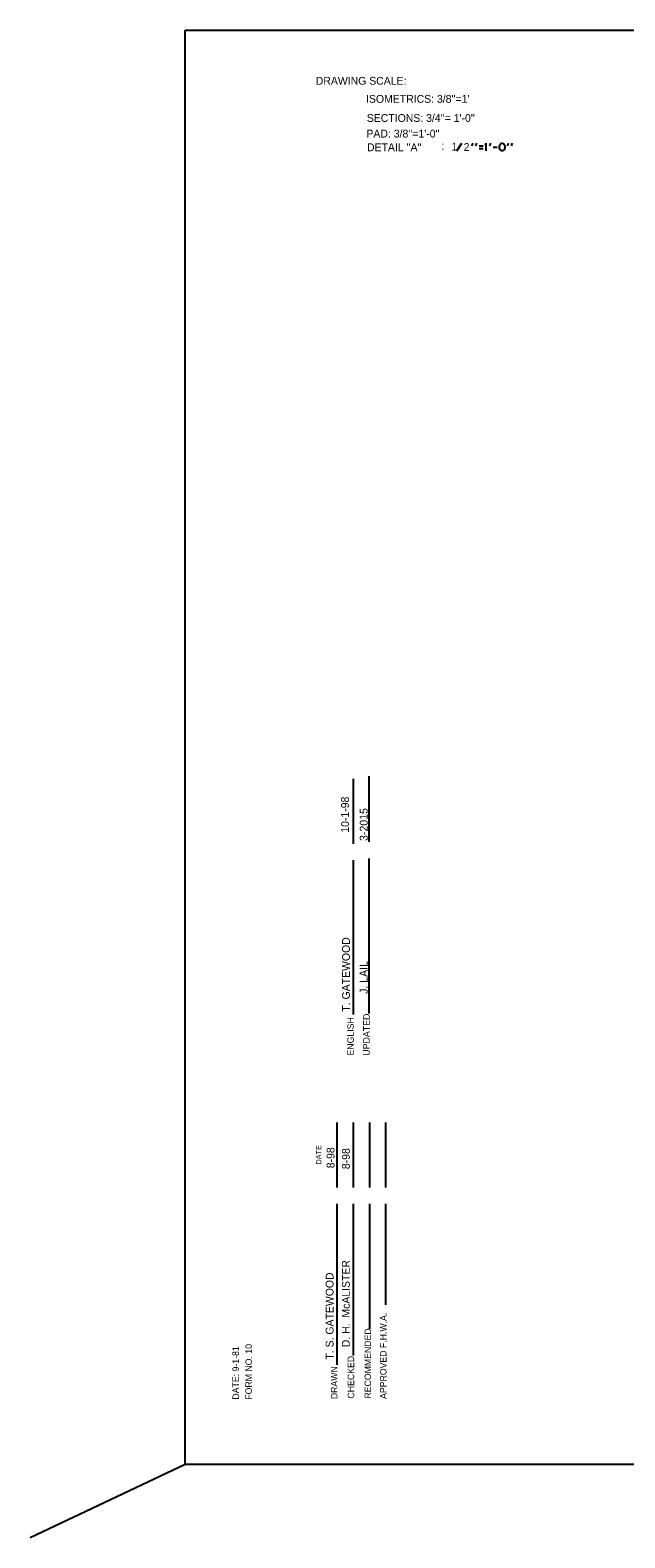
# Model space of a CAD drawing. Extents: x 997.6 to 1036.4, y 998.9 to 1022.6.
# Drawn here: x 997.62 to 1006.74, y 998.88 to 1022 of the extents above; entities that cross this region are included whole.
import ezdxf

# ---------------------------------------------------------------- set-up
doc = ezdxf.new("R2010")
doc.units = 0
for name, color, linetype in [('Level 1', 7, 'Continuous'), ('Level 10', 7, 'Continuous'), ('Level 11', 7, 'Continuous'), ('Level 14', 7, 'Continuous'), ('Level 15', 7, 'Continuous'), ('SB_PL_INFOSTD_PT', 7, 'Continuous')]:
    doc.layers.add(name, color=color, linetype=linetype)

msp = doc.modelspace()

# ---------------------------------------------------------------- linework, layer by layer
at = {"layer": 'Level 1'}
for p, q in [((1002.581, 1009.519), (1002.581, 1010.519)), ((1002.581, 1006.903), (1002.581, 1009.269))]:
    msp.add_line(p, q, dxfattribs=at)
at = {"layer": 'Level 10'}
for p, q in [((1002.331, 1004.248), (1002.331, 1005.248)), ((1002.581, 1004.248), (1002.581, 1005.248)), ((1002.831, 1004.248), (1002.831, 1005.248)), ((1003.081, 1004.248), (1003.081, 1005.248)), ((1002.331, 1001.528), (1002.331, 1003.998)), ((1002.581, 1001.673), (1002.581, 1003.998)), ((1002.831, 1002.081), (1002.831, 1003.998)), ((1003.081, 1002.448), (1003.081, 1003.998))]:
    msp.add_line(p, q, dxfattribs=at)
at = {"layer": 'Level 11'}
msp.add_line((1000, 1000), (1000, 1000), dxfattribs=at)
at = {"layer": 'Level 14'}
for p, q in [((1000, 1000), (1000, 1022)), ((1000, 1022), (1036, 1022)), ((1000, 1000), (997.624, 998.875)), ((1036, 1000), (1000, 1000))]:
    msp.add_line(p, q, dxfattribs=at)
at = {"layer": 'Level 15'}
for p, q in [((1002.825, 1009.549), (1002.825, 1010.559)), ((1002.825, 1006.918), (1002.825, 1009.297))]:
    msp.add_line(p, q, dxfattribs=at)
for points in [[(1004.167, 1020.147), (1004.246, 1020.267)], [(1004.412, 1020.267), (1004.393, 1020.227)], [(1004.471, 1020.267), (1004.452, 1020.227)], [(1004.609, 1020.241), (1004.618, 1020.267)], [(1004.618, 1020.147), (1004.618, 1020.267)], [(1004.686, 1020.267), (1004.667, 1020.227)], [(1004.857, 1020.267), (1004.867, 1020.267), (1004.883, 1020.26), (1004.898, 1020.24), (1004.902, 1020.217), (1004.902, 1020.195), (1004.898, 1020.171), (1004.882, 1020.152), (1004.867, 1020.147), (1004.857, 1020.147), (1004.843, 1020.152), (1004.827, 1020.171), (1004.823, 1020.195), (1004.823, 1020.217), (1004.827, 1020.241), (1004.843, 1020.261), (1004.857, 1020.267)], [(1004.959, 1020.267), (1004.94, 1020.227)], [(1005.018, 1020.267), (1004.999, 1020.227)], [(1004.51, 1020.227), (1004.569, 1020.227)], [(1004.51, 1020.184), (1004.569, 1020.184)], [(1004.726, 1020.207), (1004.784, 1020.207)]]:
    msp.add_lwpolyline(points, dxfattribs=at)

# ---------------------------------------------------------------- texts
at = {"layer": 'Level 1'}
for s, height, p in [('10-1-98', 0.12, (1002.513, 1009.69)), ('T. GATEWOOD', 0.12, (1002.527, 1006.946)), ('ENGLISH', 0.1, (1002.587, 1006.273)), ('8-98', 0.12, (1002.291, 1004.544)), ('8-98', 0.12, (1002.526, 1004.53)), ('T. S. GATEWOOD', 0.12, (1002.276, 1001.609)), (' D. H.  McALISTER', 0.12, (1002.526, 1001.754))]:
    msp.add_text(s, height=height, rotation=90, dxfattribs=at).set_placement(p)
at = {"layer": 'Level 10'}
for s, height, p in [('DATE', 0.08, (1002.088, 1004.602)), ('APPROVED F.H.W.A.', 0.1, (1003.089, 1001.006)), ('RECOMMENDED', 0.1, (1002.852, 1001.012)), ('DATE: 9-1-81', 0.1, (1000.826, 1000.996)), ('FORM NO. 10', 0.1, (1001.025, 1000.994)), ('CHECKED', 0.1, (1002.593, 1001.012)), ('DRAWN', 0.1, (1002.337, 1001.002))]:
    msp.add_text(s, height=height, rotation=90, dxfattribs=at).set_placement(p)
at = {"layer": 'Level 15'}
for s, p in [('DRAWING SCALE:', (1002.004, 1021.163)), ("ISOMETRICS: 3/8''=1'", (1002.775, 1020.886)), ("SECTIONS: 3/4''= 1'-0''", (1002.787, 1020.593)), ("PAD: 3/8''=1'-0''", (1002.781, 1020.353)), ('1', (1004.087, 1020.154)), ('2', (1004.272, 1020.148)), ("DETAIL ''A''", (1002.79, 1020.143)), (':', (1003.928, 1020.169))]:
    msp.add_text(s, height=0.12, dxfattribs=at).set_placement(p)
for s, height, p in [('3-2015', 0.1212, (1002.8, 1009.564)), ('J. LAIL', 0.1212, (1002.799, 1007.218)), ('UPDATED', 0.101, (1002.831, 1006.27))]:
    msp.add_text(s, height=height, rotation=90, dxfattribs=at).set_placement(p)
at = {"layer": 'SB_PL_INFOSTD_PT'}
msp.add_text('CELL:SP', height=0.0005, dxfattribs=at).set_placement((1000.001, 999.999))

doc.saveas('drawing.dxf')
